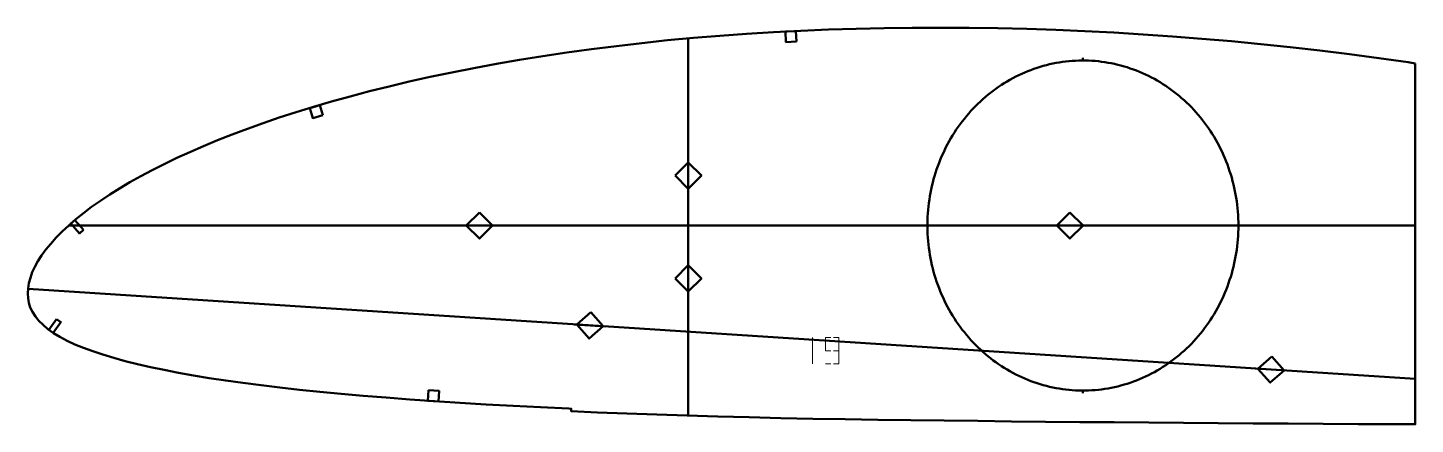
# Model space of a CAD drawing. Header units: metres. Extents: x 9 to 536, y 124 to 275.
import ezdxf

# ---------------------------------------------------------------- set-up
doc = ezdxf.new("R2010")
doc.units = ezdxf.units.M
doc.layers.add('Layer', color=1, linetype='Continuous', lineweight=50)
doc.layers.add('NumLabel', color=1, linetype='Continuous', lineweight=15)

msp = doc.modelspace()

# ---------------------------------------------------------------- linework, layer by layer
at = {"layer": 'Layer', "color": 7}
for p, q in [((260.11, 127.69), (260.11, 271.17)), ((260.11, 213), (260.11, 225)), ((24.5, 200), (536.47, 200)), ((174.68, 200), (186.68, 200)), ((399.21, 200), (411.21, 200)), ((260.11, 173.86), (260.11, 185.86)), ((9.1, 175.88), (536.47, 141.68)), ((216.74, 162.41), (228.72, 161.64)), ((475.67, 145.62), (487.65, 144.84))]:
    msp.add_line(p, q, dxfattribs=at)
at = {"layer": 'Layer'}
for p, q in [((410.11, 262.76), (410.11, 263.76)), ((351.01, 200), (350.01, 200)), ((469.22, 200), (470.22, 200)), ((410.11, 137.24), (410.11, 136.24))]:
    msp.add_line(p, q, dxfattribs=at)
for points in [[(536.47, 261.66), (533.82, 262.06), (522.63, 263.65), (511.41, 265.13), (500.19, 266.52), (488.97, 267.81), (477.76, 269), (466.57, 270.08), (455.38, 271.05), (444.21, 271.91), (433.05, 272.68), (421.92, 273.35), (410.83, 273.92), (399.79, 274.39), (388.78, 274.75), (377.82, 275), (366.9, 275.15), (356.03, 275.21), (345.24, 275.19), (334.53, 275.07), (323.91, 274.84), (313.38, 274.49), (302.92, 274.04), (292.53, 273.49), (282.25, 272.87), (272.1, 272.16), (262.09, 271.36), (252.21, 270.43), (242.46, 269.4), (232.82, 268.26), (223.31, 267.06), (213.97, 265.8), (204.84, 264.46), (195.92, 263.03), (187.17, 261.48), (178.58, 259.85), (170.17, 258.18), (161.98, 256.49), (154.05, 254.74), (146.35, 252.92), (138.87, 251.04), (131.59, 249.09), (124.52, 247.11), (117.66, 245.11), (111.02, 243.09), (104.62, 241.03), (98.44, 238.94), (92.48, 236.81), (86.71, 234.63), (81.15, 232.42), (75.78, 230.19), (70.61, 227.95), (65.65, 225.68), (60.89, 223.39), (56.33, 221.08), (51.98, 218.77), (47.83, 216.45), (43.89, 214.12), (40.15, 211.78), (36.61, 209.43), (33.28, 207.09), (30.16, 204.75), (27.26, 202.41), (24.58, 200.07), (22.11, 197.74), (19.83, 195.4), (17.75, 193.08), (15.87, 190.82), (14.23, 188.62), (12.84, 186.46), (11.68, 184.32), (10.73, 182.2), (9.98, 180.11), (9.44, 178.08), (9.11, 176.08), (8.99, 174.17), (9.09, 172.32), (9.4, 170.55), (9.96, 168.83), (10.78, 167.14), (11.88, 165.46), (13.23, 163.8), (14.82, 162.18), (16.68, 160.62), (18.82, 159.1), (21.25, 157.62), (23.95, 156.18), (26.93, 154.8), (30.19, 153.46), (33.74, 152.17), (37.58, 150.9), (41.68, 149.67), (46.06, 148.47), (50.71, 147.31), (55.62, 146.18), (60.8, 145.09), (66.26, 144.03), (71.99, 143), (77.98, 142.01), (84.26, 141.06), (90.82, 140.14), (97.68, 139.25), (104.83, 138.4), (112.29, 137.57), (120.05, 136.78), (128.13, 136.01), (136.54, 135.27), (145.25, 134.56), (154.29, 133.87), (163.64, 133.21), (173.3, 132.58), (183.25, 131.98), (193.47, 131.42), (203.96, 130.89), (214.69, 130.38), (215.64, 130.34), (215.59, 129.34), (225.61, 128.92), (236.77, 128.48), (248.13, 128.08), (259.68, 127.7), (271.39, 127.37), (283.27, 127.06), (295.3, 126.78), (307.45, 126.53), (319.73, 126.32), (332.15, 126.14), (344.7, 125.98), (357.38, 125.82), (370.17, 125.67), (383.02, 125.51), (395.94, 125.37), (408.93, 125.26), (422, 125.16), (435.16, 125.06), (448.36, 124.95), (461.6, 124.84), (474.87, 124.75), (488.16, 124.66), (501.48, 124.58), (514.79, 124.5), (528.1, 124.45), (536.47, 124.42), (536.47, 261.66)], [(301.22, 269.94), (297.23, 269.73), (297.02, 273.73), (301.01, 273.94), (301.22, 269.94)], [(469.22, 200), (469.21, 201.32), (469.17, 202.64), (469.1, 203.95), (469.01, 205.27), (468.9, 206.58), (468.75, 207.89), (468.58, 209.2), (468.39, 210.5), (468.17, 211.8), (467.92, 213.09), (467.65, 214.38), (467.35, 215.66), (467.03, 216.93), (466.68, 218.2), (466.31, 219.46), (465.91, 220.71), (465.49, 221.95), (465.04, 223.18), (464.57, 224.4), (464.08, 225.61), (463.56, 226.81), (463.02, 227.99), (462.45, 229.17), (461.86, 230.33), (461.25, 231.48), (460.62, 232.61), (459.96, 233.73), (459.28, 234.83), (458.58, 235.92), (457.86, 237), (457.12, 238.05), (456.35, 239.09), (455.57, 240.12), (454.77, 241.12), (453.94, 242.11), (453.1, 243.08), (452.24, 244.03), (451.36, 244.96), (450.46, 245.87), (449.54, 246.76), (448.61, 247.63), (447.66, 248.48), (446.69, 249.3), (445.71, 250.11), (444.71, 250.89), (443.69, 251.65), (442.66, 252.39), (441.62, 253.1), (440.56, 253.8), (439.49, 254.46), (438.4, 255.11), (437.31, 255.73), (436.2, 256.32), (435.08, 256.89), (433.95, 257.43), (432.81, 257.95), (431.65, 258.45), (430.49, 258.91), (429.32, 259.36), (428.14, 259.77), (426.96, 260.16), (425.76, 260.52), (424.56, 260.86), (423.35, 261.17), (422.14, 261.45), (420.92, 261.7), (419.7, 261.93), (418.47, 262.13), (417.24, 262.3), (416, 262.45), (414.77, 262.57), (413.53, 262.66), (412.29, 262.72), (411.05, 262.75), (409.8, 262.76), (408.56, 262.74), (407.32, 262.69), (406.08, 262.62), (404.84, 262.51), (403.61, 262.38), (402.37, 262.22), (401.14, 262.04), (399.92, 261.82), (398.7, 261.58), (397.48, 261.31), (396.27, 261.02), (395.07, 260.69), (393.87, 260.35), (392.68, 259.97), (391.49, 259.57), (390.32, 259.14), (389.15, 258.68), (388, 258.2), (386.85, 257.7), (385.71, 257.17), (384.59, 256.61), (383.47, 256.03), (382.37, 255.42), (381.28, 254.79), (380.2, 254.13), (379.14, 253.45), (378.09, 252.75), (377.05, 252.02), (376.03, 251.28), (375.02, 250.5), (374.03, 249.71), (373.05, 248.89), (372.09, 248.06), (371.15, 247.2), (370.23, 246.32), (369.32, 245.42), (368.43, 244.5), (367.56, 243.56), (366.7, 242.6), (365.87, 241.62), (365.06, 240.62), (364.26, 239.61), (363.49, 238.58), (362.74, 237.53), (362, 236.46), (361.29, 235.38), (360.6, 234.28), (359.94, 233.17), (359.29, 232.05), (358.67, 230.9), (358.07, 229.75), (357.49, 228.58), (356.94, 227.4), (356.41, 226.21), (355.9, 225), (355.42, 223.79), (354.96, 222.56), (354.52, 221.33), (354.11, 220.08), (353.73, 218.83), (353.37, 217.57), (353.03, 216.3), (352.72, 215.02), (352.44, 213.74), (352.18, 212.45), (351.95, 211.15), (351.74, 209.85), (351.56, 208.55), (351.4, 207.24), (351.27, 205.93), (351.17, 204.61), (351.09, 203.3), (351.04, 201.98), (351.01, 200.66), (351.01, 199.34), (351.04, 198.02), (351.09, 196.7), (351.17, 195.39), (351.27, 194.07), (351.4, 192.76), (351.56, 191.45), (351.74, 190.15), (351.95, 188.85), (352.18, 187.55), (352.44, 186.26), (352.72, 184.98), (353.03, 183.7), (353.37, 182.43), (353.73, 181.17), (354.11, 179.92), (354.52, 178.67), (354.96, 177.44), (355.42, 176.21), (355.9, 175), (356.41, 173.79), (356.94, 172.6), (357.49, 171.42), (358.07, 170.25), (358.67, 169.1), (359.29, 167.95), (359.94, 166.83), (360.6, 165.72), (361.29, 164.62), (362, 163.54), (362.74, 162.47), (363.49, 161.42), (364.26, 160.39), (365.06, 159.38), (365.87, 158.38), (366.7, 157.4), (367.56, 156.44), (368.43, 155.5), (369.32, 154.58), (370.23, 153.68), (371.15, 152.8), (372.09, 151.94), (373.05, 151.11), (374.03, 150.29), (375.02, 149.5), (376.03, 148.72), (377.05, 147.98), (378.09, 147.25), (379.14, 146.55), (380.2, 145.87), (381.28, 145.21), (382.37, 144.58), (383.47, 143.97), (384.59, 143.39), (385.71, 142.83), (386.85, 142.3), (388, 141.8), (389.15, 141.32), (390.32, 140.86), (391.49, 140.43), (392.68, 140.03), (393.87, 139.65), (395.07, 139.31), (396.27, 138.98), (397.48, 138.69), (398.7, 138.42), (399.92, 138.18), (401.14, 137.96), (402.37, 137.78), (403.61, 137.62), (404.84, 137.49), (406.08, 137.38), (407.32, 137.31), (408.56, 137.26), (409.8, 137.24), (411.05, 137.25), (412.29, 137.28), (413.53, 137.34), (414.77, 137.43), (416, 137.55), (417.24, 137.7), (418.47, 137.87), (419.7, 138.07), (420.92, 138.3), (422.14, 138.55), (423.35, 138.83), (424.56, 139.14), (425.76, 139.48), (426.96, 139.84), (428.14, 140.23), (429.32, 140.64), (430.49, 141.09), (431.65, 141.55), (432.81, 142.05), (433.95, 142.57), (435.08, 143.11), (436.2, 143.68), (437.31, 144.27), (438.4, 144.89), (439.49, 145.54), (440.56, 146.2), (441.62, 146.9), (442.66, 147.61), (443.69, 148.35), (444.71, 149.11), (445.71, 149.89), (446.69, 150.7), (447.66, 151.52), (448.61, 152.37), (449.54, 153.24), (450.46, 154.13), (451.36, 155.04), (452.24, 155.97), (453.1, 156.92), (453.94, 157.89), (454.77, 158.88), (455.57, 159.88), (456.35, 160.91), (457.12, 161.95), (457.86, 163), (458.58, 164.08), (459.28, 165.17), (459.96, 166.27), (460.62, 167.39), (461.25, 168.52), (461.86, 169.67), (462.45, 170.83), (463.02, 172.01), (463.56, 173.19), (464.08, 174.39), (464.57, 175.6), (465.04, 176.82), (465.49, 178.05), (465.91, 179.29), (466.31, 180.54), (466.68, 181.8), (467.03, 183.07), (467.35, 184.34), (467.65, 185.62), (467.92, 186.91), (468.17, 188.2), (468.39, 189.5), (468.58, 190.8), (468.75, 192.11), (468.9, 193.42), (469.01, 194.73), (469.1, 196.05), (469.17, 197.36), (469.21, 198.68), (469.22, 200)], [(121.16, 241.97), (117.32, 240.85), (116.2, 244.69), (120.04, 245.81), (121.16, 241.97)], [(255.11, 219), (260.11, 224), (265.11, 219), (260.11, 214), (255.11, 219)], [(30.17, 198.31), (28.67, 197), (25.38, 200.77), (26.89, 202.09), (30.17, 198.31)], [(180.68, 205), (185.68, 200), (180.68, 195), (175.68, 200), (180.68, 205)], [(405.21, 205), (410.21, 200), (405.21, 195), (400.21, 200), (405.21, 205)], [(255.11, 179.86), (260.11, 184.86), (265.11, 179.86), (260.11, 174.86), (255.11, 179.86)], [(19.96, 164.42), (21.59, 163.27), (18.7, 159.18), (17.07, 160.34), (19.96, 164.42)], [(223.05, 167.01), (227.72, 161.7), (222.4, 157.03), (217.74, 162.35), (223.05, 167.01)], [(481.98, 150.22), (486.65, 144.91), (481.33, 140.24), (476.67, 145.55), (481.98, 150.22)], [(161.4, 137.38), (165.39, 137.1), (165.11, 133.11), (161.12, 133.39), (161.4, 137.38)]]:
    msp.add_lwpolyline(points, close=True, dxfattribs=at)
at = {"layer": 'NumLabel', "color": 1}
for points in [[(307.32, 157.35), (307.32, 147.35)], [(314.32, 152.35), (312.32, 152.35), (312.32, 157.35), (314.32, 157.35)], [(315.32, 157.35), (317.32, 157.35), (317.32, 147.35), (315.32, 147.35)], [(317.32, 152.35), (315.32, 152.35)], [(314.32, 147.35), (312.32, 147.35)]]:
    msp.add_lwpolyline(points, dxfattribs=at)

doc.saveas('drawing.dxf')
